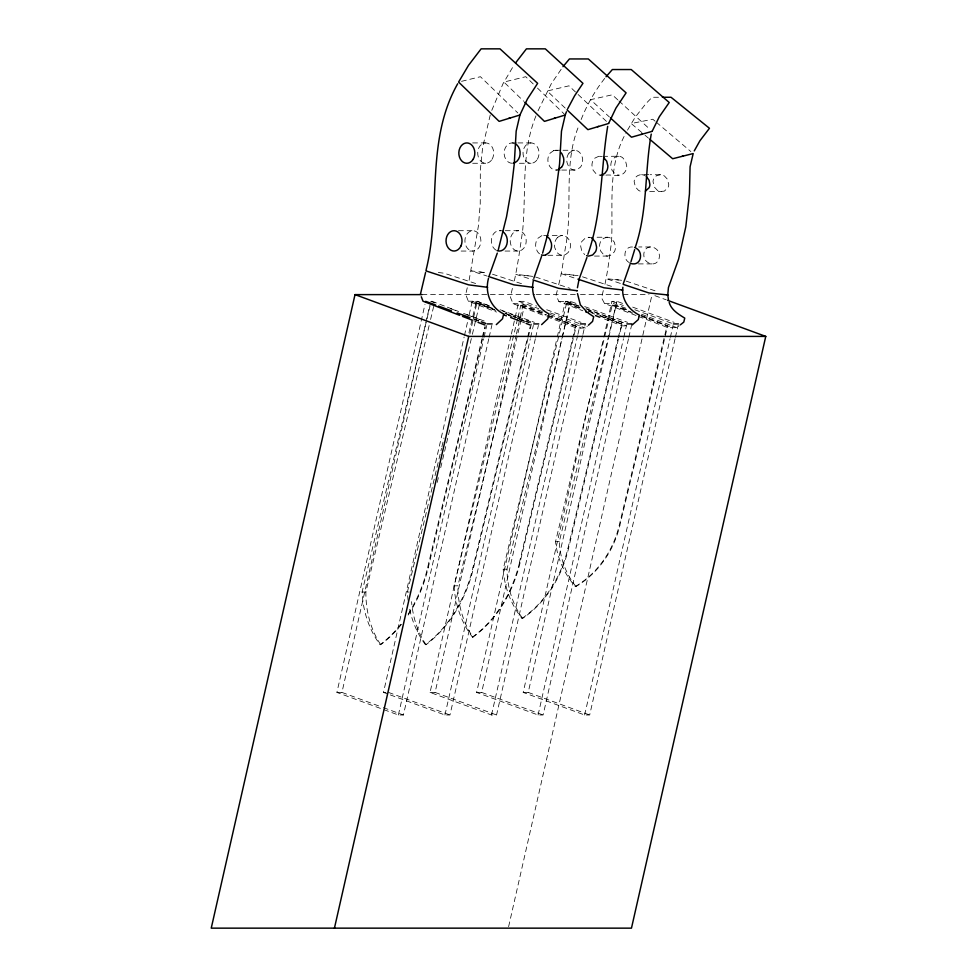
<?xml version="1.0" encoding="UTF-8"?>
<svg xmlns="http://www.w3.org/2000/svg" width="977" height="977" viewBox="0 0 977 977"><rect width="100%" height="100%" fill="white"/><g stroke="black" fill="none" stroke-linecap="round" stroke-linejoin="round"><path stroke-width="0.73" stroke-dasharray="4.88 3.66" d="M614.777 279.569L618.588 279.972M569.811 274.696L573.609 275.148M479.805 271.985L488.109 273.059M524.356 275.343L528.142 275.819M603.285 290.584L601.6 297.948L604.507 303.468L636.955 315.84M512.388 288.398L510.397 297.13L513.072 303.688L545.496 316.133M488.781 338.799L403.416 714.993L398.372 714.993L336.906 692.412L424.983 304.311M336.906 692.412L341.95 692.412L429.685 305.801M467.275 287.739L465.699 294.456L468.325 301.209L496.524 312.054M535.347 338.799L449.982 714.993L444.938 714.993L383.485 692.412L464.124 337.028M464.466 335.538L467.836 320.676M469.192 314.728L472.233 301.343L477.264 301.343L491.553 306.595M469.839 334.049L477.264 301.343M398.372 714.993L483.749 338.799M484.091 337.309L486.79 325.414M489.123 337.309L491.822 325.414M582.597 335.819L496.548 714.993L491.516 714.993L430.051 692.412L511.032 335.538M511.374 334.049L518.799 301.343L523.831 301.343L536.691 306.07M430.051 692.412L435.083 692.412L516.064 335.538M516.406 334.049L523.831 301.343M444.938 714.993L530.316 338.799M530.658 337.309L533.357 325.414M535.689 337.309L538.388 325.414M557.244 290.56L556.108 295.359L558.868 301.575L582.829 310.747M628.492 338.799L543.114 714.993L538.083 714.993L476.617 692.412L556.927 338.518M557.269 337.028L565.365 301.343L570.397 301.343L578.97 304.494M476.617 692.412L481.649 692.412L561.958 338.518M562.3 337.028L570.397 301.343M491.516 714.993L577.566 335.819M577.895 334.342L579.923 325.414M582.939 334.342L585.296 323.924M675.058 338.799L589.681 714.993L584.649 714.993L523.183 692.412L603.493 338.518M603.835 337.028L611.932 301.343L616.963 301.343L622.691 303.444M523.183 692.412L528.215 692.412L608.537 338.518M608.866 337.028L616.963 301.343M538.083 714.993L623.46 338.799M623.79 337.309L626.489 325.414M628.822 337.309L631.533 325.414M508.614 926.66L651.708 296.104M584.649 714.993L670.027 338.799M670.356 337.309L673.055 325.414M675.4 337.309L678.099 325.414M514.317 280.887C517.944 264.266 520.179 247.389 522.658 230.572C526.432 191.333 520.68 150.543 537.069 113.308M604.946 284.258C607.987 270.202 609.636 255.876 611.541 241.637C613.434 205.048 606.973 166.322 626.086 132.762M401.474 624.315A134.863 105.98 -90 0 1 380.725 644.698L380.102 644.698A81.946 65.044 86.9 0 1 362.101 592.038L430.674 303.188M380.725 644.698A82.019 63.334 -85.5 0 1 365.874 592.038L429.172 325.402M430.576 319.479L434.093 304.665M408.13 600.464A81.946 65.044 86.9 0 1 407.409 592.038L441.519 448.358M441.873 446.868L443.985 437.989M468.948 332.815L475.982 303.188L479.756 303.188L495.119 309.306M437.207 482.418L438.612 476.495M440.725 467.617L444.242 452.803M444.596 451.313L472.013 335.77M472.367 334.293L479.756 303.188M408.203 614.008A134.863 105.98 -90 0 0 427.645 567.588L482.003 338.555M482.357 337.077L484.812 326.745M408.13 615.083A134.863 105.98 -90 0 0 428.268 567.588L482.638 338.555M482.992 337.077L485.447 326.745M527.946 338.555L473.589 567.588A134.863 105.98 -90 0 1 426.033 644.698L425.41 644.698A134.863 105.98 -90 0 0 472.953 567.588L527.324 338.555M527.665 337.077L530.12 326.745M528.301 337.077L531.451 323.79M517.554 319.003L454.134 585.809L457.908 585.809L524.502 305.654L544.067 313.446M517.908 317.513L520.729 305.654L524.502 305.654M618.478 338.921L568.577 548.292A114.822 90.226 90 0 1 558.526 576.247C550.234 592.941 538.058 607.853 522.622 618.429L521.987 618.429C510.873 604.458 504.413 586.982 503.216 569.2L566.513 303.542L570.299 303.542L580.082 307.425M522.622 618.429C512.363 604.213 507.185 586.664 506.99 569.2L570.299 303.542M576.21 326.233L575.575 326.233L519.373 562.691L520.008 562.691L576.21 326.233L551.052 316.218M521.987 618.429C537.423 607.853 549.599 592.941 557.904 576.247A114.822 90.226 90 0 0 567.955 548.292L617.843 338.921M618.197 337.431L622.007 324.071L618.82 337.431M641.107 315.376L667.682 325.866L619.894 525.235C613.996 550.344 598.364 573.389 575.942 586.505L575.319 586.505C564.364 574.036 557.208 558.185 555.547 541.637L612.164 305.422L615.95 305.422L629.921 310.955M575.942 586.505C565.805 573.817 559.919 557.855 559.32 541.637L615.95 305.422M575.319 586.505C597.729 573.389 613.361 550.344 619.259 525.235L667.047 325.866L667.682 325.866M469.107 280.301L478.425 225.858L480.244 203.656L480.318 170.169L482.65 147.356L490.405 114.309M558.649 284.722C562.483 270.837 563.668 256.438 566.355 242.345C572.607 203.338 563.265 162.512 579.141 125.056M491.785 110.364L502.984 83.766L513.829 65.349M538.034 110.804L551.394 83.546L562.996 66.656M581.132 119.548C587.262 104.16 595.555 89.628 606.021 76.768M627.503 130.136L635.111 117.338L646.029 103.501L652.135 97.26L659.487 97.26M569.029 153.12L572.583 150.592M546.912 316.67L576.515 328.04L585.333 328.04L587.397 326.147M638.36 316.377L667.987 327.674L676.792 327.674L679.137 325.805M553.703 150.592L550.149 153.12A9.636 7.572 -90 0 0 548.158 162.67L549.562 166.139A10.405 8.182 -90 0 0 556.963 169.974M461.523 81.347L480.44 76.707L517.798 112.941M650.34 246.961C642.487 247.425 641.742 258.905 647.861 262.434A12.347 9.709 -90 0 0 651.842 263.888C660.293 264.62 661.954 252.127 655.347 248.439A12.347 9.709 -90 0 0 651.378 246.973L638.726 246.961M605.899 175.127C612.029 174.272 622.3 178.156 625.756 170.584A8.646 6.79 -90 0 0 626.721 165.895L625.573 161.156L622.593 157.639A11.028 8.659 -90 0 0 618.588 156.271L598.681 156.332L594.908 158.103L592.929 160.814A8.646 6.79 -90 0 0 591.952 165.504L593.112 170.242L596.092 173.759A11.028 8.659 -90 0 0 600.086 175.127L604.445 175.127M618.588 156.271L614.643 157.444L611.797 160.814A8.646 6.79 -90 0 0 610.833 165.504L611.993 170.242L614.973 173.759A11.028 8.659 90 0 0 618.966 175.127M600.086 175.127L601.124 175.066M592.978 237.24L585.589 237.802L581.755 241.6A8.646 6.79 -90 0 0 580.692 246.253L581.767 251.016L584.686 254.618M607.499 237.24L603.53 238.303L600.623 241.6A8.646 6.79 -90 0 0 599.573 246.253L600.647 251.016L603.566 254.618A11.028 8.659 -90 0 0 607.535 256.072L611.517 255.009L614.411 251.712A8.646 6.79 -90 0 0 615.473 247.059L614.399 242.296L611.48 238.706A11.028 8.659 -90 0 0 607.499 237.24L594.431 237.24M648.875 174.675C644.344 174.749 637.456 173.259 634.989 178.498A6.863 5.398 -90 0 0 634.146 181.575L635.392 186.973L638.421 190.246A12.383 9.733 -90 0 0 641.388 191.48L643.452 191.614M660.489 174.675L656.605 175.579L653.869 178.498A6.863 5.398 -90 0 0 653.027 181.575L654.272 186.973L657.301 190.246A12.383 9.733 90 0 0 660.269 191.48L664.287 191.15L667.926 187.792A6.863 5.398 -90 0 0 668.769 184.726L667.523 179.328L664.494 176.043A12.383 9.733 -90 0 0 661.527 174.81L650.328 174.675M472.624 142.923L485.691 142.923M512.119 142.923L516.479 142.923M517.932 142.923L531 142.923M555.766 150.263L561.58 150.263M563.021 150.263L574.647 150.263M472.66 163.269L485.728 163.269M519.422 163.269L531.036 163.269M555.925 170.059L560.285 170.059M561.738 170.059L574.806 170.059M649.681 191.614L661.295 191.614M458.531 230.706L473.051 230.706M499.491 230.706L503.839 230.706M505.292 230.706L518.372 230.706A10.173 7.999 -90 0 1 525.064 246.143A10.173 7.999 -90 0 1 511.215 245.801A10.173 7.999 -90 0 1 518.372 230.706M543.713 235.494L562.593 235.494M461.132 251.052L472.746 251.052A10.173 7.999 90 0 0 479.902 235.97A10.173 7.999 90 0 0 466.053 235.628A10.173 7.999 90 0 0 472.746 251.052M504.987 251.052L518.054 251.052M547.889 255.278L562.41 255.278M594.468 256.072L607.535 256.072M638.347 263.9L652.868 263.9M422.04 294.614L534.761 294.614M536.275 294.614L578.934 294.614M580.46 294.614L648.997 294.614M468.325 301.209L472.734 301.209L494.789 309.697M558.868 301.575L563.265 301.575L579.691 307.865M604.507 303.468L608.915 303.468L630.983 311.883M513.072 303.688L517.48 303.688L546.595 314.863M625.256 325.878L622.312 325.878L601.16 317.769M619.259 525.235L619.894 525.235M555.547 541.637L559.32 541.637M567.955 548.292L568.577 548.292M427.645 567.588L428.268 567.588M472.953 567.588L473.589 567.588M503.216 569.2L506.99 569.2M362.101 592.038L365.874 592.038M407.409 592.038L409.302 592.038M383.485 692.412L386 692.412M632.498 246.973C624.034 246.241 622.373 258.734 628.98 262.434M621.616 280.289L606.155 278.665L621.812 283.904M578.128 275.685L561.213 273.67L578.311 279.312M532.66 276.381L515.758 274.256L531.451 279.41M438.282 272.473L444.303 273.255L478.864 284.563M641.608 174.675L642.646 174.81A12.383 9.733 -90 0 1 645.614 176.043M483.591 272.473L471.219 270.873L486.912 276.002M535.604 277.041L570.153 288.386M492.493 274.195L524.173 284.563M582.512 276.809L612.738 286.798M626.074 281.095L657.704 291.671M654.895 295.665L666.265 299.841M632.693 307.12L674.142 322.349M611.932 301.343L623.375 305.545M634.806 309.746L671.968 323.399M584.698 306.595L627.576 322.349M565.365 301.343L578.225 306.07M586.811 309.22L625.402 323.399M546.705 309.746L581.01 322.349M518.799 301.343L538.803 308.695M550.246 312.896L578.836 323.399M500.139 309.746L534.443 322.349M472.233 301.343L495.095 309.746M505.109 313.422L516.54 317.623M517.969 318.148L532.257 323.399M430.698 301.343L434.985 302.919M450.702 308.695L457.847 311.321M463.574 313.422L485.007 321.299M474.26 319.198L479.976 321.299M528.215 692.412L589.681 714.993M481.649 692.412L543.114 714.993M435.083 692.412L496.548 714.993M388.516 692.412L449.982 714.993M341.95 692.412L381.97 707.116M383.399 707.641L403.416 714.993M612.164 305.422L633.279 313.287M641.718 316.438L667.047 325.866M566.513 303.542L581.999 309.33M591.842 313.019L594.651 314.069M600.281 316.169L621.384 324.071M520.729 305.654L546.045 315.156M547.45 315.681L575.575 326.233M475.982 303.188L495.669 310.576M508.321 315.339L511.142 316.389M519.581 319.564L526.603 322.202M474.26 319.564L478.486 321.14M613.324 303.468L628.834 309.379M641.535 314.228L676.792 327.674M640.863 315.644L672.396 327.674M567.674 301.575L578.958 305.886M586.005 308.585L625.488 323.717M588.154 311.101L595.213 313.8M600.855 315.962L626.721 325.878M521.877 303.688L543.029 311.81M550.075 314.509L585.333 328.04M547.999 315.4L580.924 328.04M477.13 301.209L492.64 307.169M502.508 310.967L532.111 322.349M507.478 314.57L511.716 316.194M520.167 319.442L527.226 322.154M520.485 321.262L524.71 322.886M431.822 301.209L445.927 306.631M447.332 307.169L458.604 311.504M467.067 314.753L481.16 320.175M473.454 318.905L479.096 321.079M473.76 320.712L476.581 321.799M588.459 310.747L622.007 324.071M504.901 313.202L516.088 317.659M517.48 318.221L528.655 322.666M473.564 318.771L479.157 321.006M655.103 121.197L652.795 119.231L631.215 123.517L643.88 134.276M656.251 122.174L690.886 151.594M645.028 135.253L648.484 138.184M617.794 99.886L612.261 94.806L590.535 99.691L609.355 116.922M618.905 100.9L649.937 129.318M606.424 121.392L568.98 85.829L547.193 91.008L565.891 108.765M533.222 83.949L525.748 76.707L503.924 82.056L523.648 101.193M537.484 88.089L564.169 113.979M425.41 644.698A81.946 65.044 86.9 0 1 409.07 606.424M426.033 644.698A82.019 63.334 -85.5 0 1 411.549 601.661M496.133 250.21A10.173 7.999 90 0 1 491.651 238.058A10.173 7.999 90 0 1 500.529 230.816M512.156 163.269A10.173 7.999 -90 0 1 504.205 151.789A10.173 7.999 -90 0 1 514.195 143.265M519.483 562.728A128.903 101.303 -90 0 1 472.38 637.089M454.061 585.821A79.955 63.444 86.8 0 0 472.477 637.126L473.051 637.187A80.029 61.82 -85.4 0 1 457.834 585.821M520.106 562.728A128.903 101.303 90 0 1 473.015 637.089M569.029 153.12A9.636 7.572 -90 0 0 567.039 162.67L568.443 166.139A10.405 8.182 -90 0 0 576.87 169.729L580.423 167.201A9.636 7.572 90 0 0 582.414 157.663L581.01 154.183A10.405 8.182 -90 0 0 572.583 150.605M539.548 253.812A10.405 8.182 90 0 1 537.24 251.199L535.885 247.682A9.636 7.572 -90 0 1 538.034 238.193L541.637 235.762A10.405 8.182 -90 0 1 544.751 235.628M553.703 150.605A10.405 8.182 90 0 1 557.83 150.629M400.839 624.315A134.863 105.98 -90 0 1 380.102 644.698M588.63 237.24A11.028 8.659 90 0 1 589.668 237.374M599.707 156.271A11.028 8.659 -90 0 1 601.771 156.65M557.708 237.374L556.927 238.205A9.636 7.572 90 0 0 554.765 247.682L556.792 252.188A10.405 8.182 -90 0 0 565.463 254.631L568.077 252.579A9.636 7.572 -90 0 0 570.238 243.09L568.883 239.585A10.393 8.17 -90 0 0 559.528 236.153L557.708 237.374M537.374 159.275A10.173 7.999 -90 0 0 532.05 143.008A10.173 7.999 -90 0 0 523.635 157.016A10.173 7.999 -90 0 0 537.374 159.275M492.066 159.275A10.173 7.999 -90 0 0 486.741 143.008A10.173 7.999 -90 0 0 478.327 157.016A10.173 7.999 -90 0 0 492.066 159.275"/><path stroke-width="1.47" d="M622.862 287.238C621.299 299.28 628.858 309.929 639.349 315.119L638.286 319.601L632.156 324.975M496.304 324.62L502.544 318.771L503.705 313.91C490.369 307.621 484.641 292.172 488.512 278.323M541.612 324.62L547.853 318.771L549.013 313.91C536.825 307.987 530.499 294.443 533.247 281.266M577.431 287.714L579.08 279.178L586.921 257.525M426.119 269.847C441.494 208.284 425.154 141.091 457.676 83.766M623.277 283.77L629.982 264.596M425.581 272.473L420.379 294.456M422.04 294.614L355.017 294.614L211.24 928.15L631.472 928.15L765.76 336.406L667.682 300.366M334.439 928.15L468.728 336.406L765.76 336.406M519.984 114.846L527.385 99.068L537.631 83.338L499.992 48.85L481.124 48.85L468.508 65.349L458.604 82.056L499.149 121.38L519.935 115.005L516.174 131.15L514.256 164.002L511.13 190.576L506.526 216.809L498.294 249.843M524.734 102.255L544.458 121.38L565.243 115.005L561.482 131.15L559.565 164.002L554.325 203.741L548.989 229.742L542.614 253.116M566.99 109.815L587.898 129.66L608.622 123.481M610.466 117.936L631.484 137.207L652.147 131.358M649.644 139.174L672.677 158.738L693.194 153.548L690.092 166.749L689.457 193.983L685.805 226.749L678.612 259.088L668.427 287.556L667.767 294.969L668.476 300.012M635.526 246.546C647.775 210.116 644.612 171.231 651.244 134.093M508.797 118.351L509.933 117.997M554.106 118.351L555.254 117.997M533.821 278.323L541.576 256.365M597.521 126.717L598.657 126.375M607.682 126.375C600.745 168.813 602.333 213.059 587.898 254.362M641.083 134.423L642.219 134.093M634.684 249.587L630.995 261.628M682.19 156.271L683.326 155.978M497.293 253.116L489.306 275.453M565.292 114.846L566.44 111.757M608.683 123.322L615.962 108.056L626.098 92.864L588.325 58.95L569.444 58.95L562.996 66.656M652.196 131.199L659.292 116.788L669.221 102.512L631.227 69.538L612.359 69.538L606.021 76.768M694.244 150.922L699.935 140.737L709.449 128.28L671.016 97.26L662.394 97.26M567.698 108.752L574.61 95.783L582.951 83.338L545.313 48.85L526.432 48.85L515.563 62.919M561.543 167.201L557.989 169.729M588.423 325.207L592.563 321.421L593.686 316.707L588.85 313.483M680.297 324.877L683.802 322.092L684.755 318.111C678.514 314.313 671.333 309.929 669.172 302.491M645.406 191.15L649.046 187.792A6.863 5.398 -90 0 0 649.888 184.726L649.143 180.342L646.493 176.715M545.593 255.009L549.196 252.579A9.636 7.572 -90 0 0 551.358 243.09L550.002 239.585A10.405 8.182 -90 0 0 546.754 236.361M602.137 174.859L604.885 173.295L606.876 170.584A8.646 6.79 -90 0 0 607.853 165.895L606.693 161.156L603.713 157.639M425.911 270.873L468.704 284.869L487.499 287.299M488.341 276.467L514.012 284.869L532.807 287.299M622.166 290.035L622.801 290.035L603.969 287.788L578.311 279.312M576.711 290.67L577.358 290.755L558.539 288.3L532.88 279.874M623.241 284.38L648.875 292.941L667.767 294.969M487.12 323.924L492.164 323.924M533.698 323.924L538.73 323.924M580.265 323.924L585.296 323.924M626.831 323.924L631.863 323.924M673.397 323.924L678.429 323.924M667.132 294.969L667.767 295.042M532.172 287.299L532.807 287.385M486.864 287.299L487.499 287.385M425.654 301.343L435.669 305.019M438.526 306.07L451.386 310.796M457.102 312.896L469.974 317.623M481.405 321.824L485.691 323.399M355.017 294.614L468.728 336.406M585.65 311.834L588.472 312.909M595.53 315.608L599.756 317.232M503.57 314.753L506.391 315.84M510.617 317.464L519.068 320.712M526.127 323.424L530.352 325.048M459.666 315.302L423.017 301.209L421.295 296.752M462.487 316.389L472.355 320.175M477.997 322.349L485.044 325.048M586.566 311.578L580.362 304.848L577.492 293.613M502.532 231.561A10.173 7.999 90 0 1 506.855 244.335A10.173 7.999 90 0 1 497.11 250.662M515.184 143.68A10.173 7.999 -90 0 1 520.069 154.403A10.173 7.999 -90 0 1 513.206 163.183M545.593 254.997A10.405 8.182 90 0 1 541.466 254.875M560.639 152.351A10.405 8.182 90 0 1 562.129 154.183L563.534 157.663A9.636 7.572 -90 0 1 561.543 167.201M629.921 262.996A12.347 9.709 -90 0 0 632.962 263.888C641.413 264.62 643.086 252.127 636.467 248.439A12.347 9.709 -90 0 0 634.549 247.425M586.603 255.656A11.028 8.659 -90 0 0 588.655 256.072L592.636 255.009L595.53 251.712A8.646 6.79 -90 0 0 596.593 247.059L595.518 242.296L592.599 238.706A11.028 8.659 90 0 0 591.671 238.107M460.863 246.143A10.173 7.999 -90 0 0 454.171 230.706A10.173 7.999 -90 0 0 447.026 245.801A10.173 7.999 -90 0 0 460.863 246.143M473.186 159.275A10.173 7.999 -90 0 0 467.861 143.008A10.173 7.999 -90 0 0 459.446 157.016A10.173 7.999 -90 0 0 473.186 159.275"/></g></svg>
